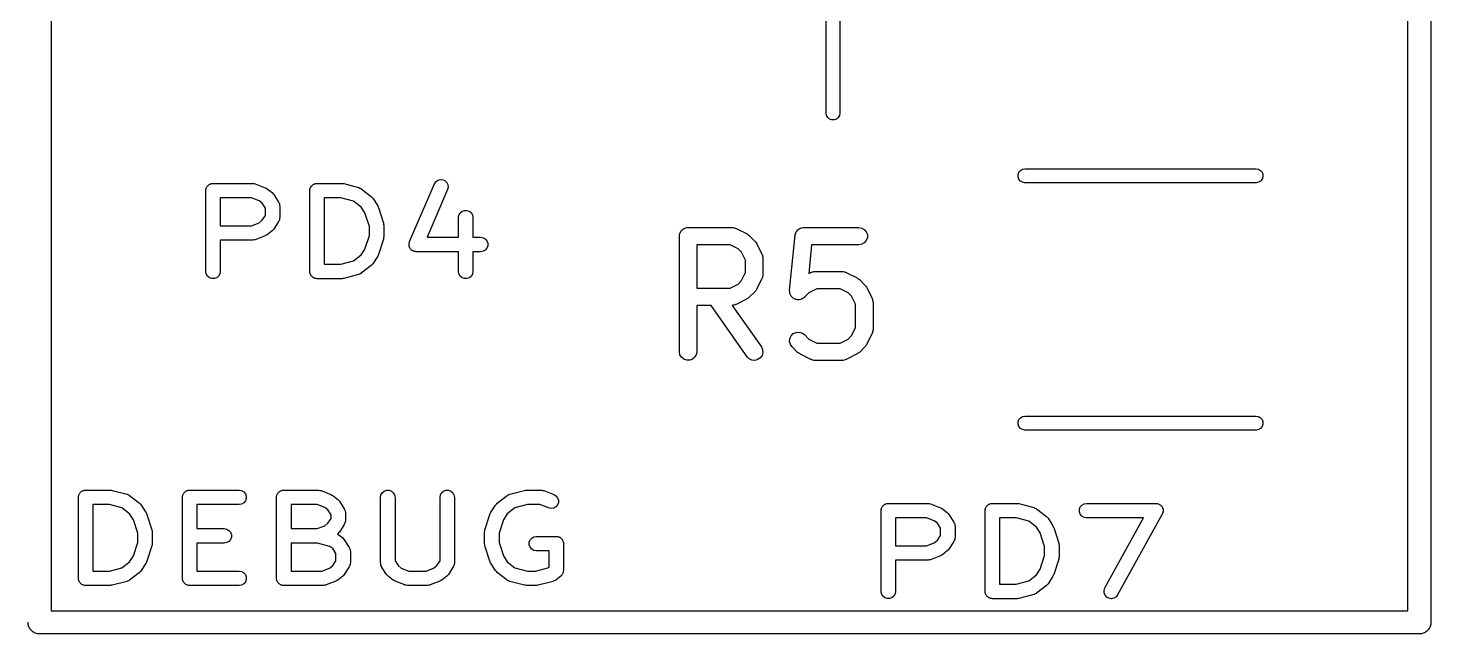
# Model space of a CAD drawing. Extents: x 10 to 287, y -200 to -10.
# Drawn here: x 107.09 to 119.23, y -51.99 to -46.75 of the extents above; entities that cross this region are included whole.
import ezdxf

# ---------------------------------------------------------------- set-up
doc = ezdxf.new("R2010")
doc.units = 0
doc.header["$MEASUREMENT"] = 0
doc.layers.add('BLACK', color=7, linetype='CONTINUOUS')

msp = doc.modelspace()

# ---------------------------------------------------------------- linework, layer by layer
at = {"layer": 'Black'}
for p, q in [((119.226, -37.7317), (119.226, -51.8922)), ((107.288, -37.8317), (107.288, -51.7922)), ((119.026, -51.7922), (119.026, -37.8317)), ((113.993, -47.4852), (113.993, -40.1752)), ((114.113, -40.1752), (114.113, -47.4852)), ((113.997, -47.5057), (113.993, -47.4852)), ((114.007, -47.5238), (113.997, -47.5057)), ((114.023, -47.5372), (114.007, -47.5238)), ((114.043, -47.5443), (114.023, -47.5372)), ((114.063, -47.5443), (114.043, -47.5443)), ((114.083, -47.5372), (114.063, -47.5443)), ((114.099, -47.5238), (114.083, -47.5372)), ((114.109, -47.5057), (114.099, -47.5238)), ((114.113, -47.4852), (114.109, -47.5057)), ((110.633, -48.0669), (110.654, -48.0607)), ((110.654, -48.0607), (110.676, -48.0619)), ((110.676, -48.0619), (110.696, -48.0704)), ((115.654, -48.0178), (115.661, -47.9982)), ((115.654, -48.0386), (115.654, -48.0178)), ((115.661, -48.0582), (115.654, -48.0386)), ((115.661, -47.9982), (115.674, -47.9822)), ((115.674, -48.0742), (115.661, -48.0582)), ((115.674, -47.9822), (115.692, -47.9718)), ((115.692, -47.9718), (115.713, -47.9682)), ((115.713, -47.9682), (117.713, -47.9682)), ((117.713, -47.9682), (117.734, -47.9718)), ((117.734, -47.9718), (117.752, -47.9822)), ((117.752, -47.9822), (117.765, -47.9982)), ((117.765, -48.0582), (117.752, -48.0742)), ((117.765, -47.9982), (117.772, -48.0178)), ((117.772, -48.0386), (117.765, -48.0582)), ((117.772, -48.0178), (117.772, -48.0386)), ((108.627, -48.1561), (108.628, -48.1507)), ((108.627, -48.8561), (108.627, -48.1561)), ((108.628, -48.1452), (108.63, -48.1401)), ((108.628, -48.1507), (108.628, -48.1452)), ((108.63, -48.1401), (108.631, -48.1347)), ((108.631, -48.1347), (108.634, -48.13)), ((108.634, -48.13), (108.636, -48.1248)), ((108.636, -48.1248), (108.639, -48.1206)), ((108.639, -48.1206), (108.642, -48.1159)), ((108.642, -48.1159), (108.646, -48.1124)), ((108.646, -48.1124), (108.65, -48.1082)), ((108.65, -48.1082), (108.654, -48.1055)), ((108.654, -48.1055), (108.659, -48.1019)), ((108.659, -48.1019), (108.664, -48.1001)), ((108.664, -48.1001), (108.669, -48.0973)), ((108.669, -48.0973), (108.674, -48.0964)), ((108.674, -48.0964), (108.679, -48.0945)), ((108.679, -48.0945), (108.685, -48.0945)), ((108.685, -48.0945), (108.69, -48.0936)), ((108.69, -48.0936), (109.033, -48.0936)), ((109.033, -48.0937), (109.034, -48.0936)), ((109.033, -48.0936), (109.033, -48.0937)), ((109.034, -48.0936), (109.044, -48.0956)), ((109.044, -48.0956), (109.054, -48.0973)), ((109.054, -48.0973), (109.055, -48.0977)), ((109.055, -48.0977), (109.055, -48.0978)), ((109.055, -48.0978), (109.141, -48.1311)), ((109.141, -48.1311), (109.149, -48.1358)), ((109.149, -48.1358), (109.157, -48.1401)), ((109.157, -48.1401), (109.2, -48.1734)), ((109.2, -48.1734), (109.207, -48.1812)), ((109.207, -48.1812), (109.214, -48.1889)), ((109.527, -48.1561), (109.528, -48.1507)), ((109.527, -48.8561), (109.527, -48.1561)), ((109.528, -48.1452), (109.53, -48.1401)), ((109.528, -48.1507), (109.528, -48.1452)), ((109.53, -48.1401), (109.531, -48.1347)), ((109.531, -48.1347), (109.534, -48.13)), ((109.534, -48.13), (109.536, -48.1248)), ((109.536, -48.1248), (109.539, -48.1206)), ((109.539, -48.1206), (109.542, -48.1159)), ((109.542, -48.1159), (109.546, -48.1124)), ((109.546, -48.1124), (109.55, -48.1082)), ((109.55, -48.1082), (109.554, -48.1055)), ((109.554, -48.1055), (109.559, -48.1019)), ((109.559, -48.1019), (109.564, -48.1001)), ((109.564, -48.1001), (109.569, -48.0973)), ((109.569, -48.0973), (109.574, -48.0964)), ((109.574, -48.0964), (109.579, -48.0945)), ((109.579, -48.0945), (109.585, -48.0945)), ((109.585, -48.0945), (109.59, -48.0936)), ((109.59, -48.0936), (109.804, -48.0936)), ((109.804, -48.0936), (109.812, -48.0949)), ((109.812, -48.0949), (109.82, -48.0956)), ((109.82, -48.0956), (109.948, -48.1289)), ((109.948, -48.1289), (109.95, -48.1297)), ((109.95, -48.1297), (109.952, -48.1299)), ((109.952, -48.1299), (109.96, -48.1341)), ((109.96, -48.1341), (109.968, -48.1379)), ((109.968, -48.1379), (109.97, -48.1392)), ((109.97, -48.1392), (109.971, -48.1401)), ((109.971, -48.1401), (110.057, -48.2067)), ((110.39, -48.5981), (110.604, -48.0981)), ((110.719, -48.1474), (110.542, -48.5602)), ((110.604, -48.0981), (110.616, -48.0799)), ((110.616, -48.0799), (110.633, -48.0669)), ((110.696, -48.0704), (110.711, -48.0853)), ((110.711, -48.0853), (110.721, -48.1047)), ((110.724, -48.1262), (110.719, -48.1474)), ((110.721, -48.1047), (110.724, -48.1262)), ((115.692, -48.0846), (115.674, -48.0742)), ((115.713, -48.0882), (115.692, -48.0846)), ((117.713, -48.0882), (115.713, -48.0882)), ((117.734, -48.0846), (117.713, -48.0882)), ((117.752, -48.0742), (117.734, -48.0846)), ((108.752, -48.2186), (108.752, -48.4602)), ((109.021, -48.2186), (108.752, -48.2186)), ((109.087, -48.2443), (109.021, -48.2186)), ((109.115, -48.2655), (109.087, -48.2443)), ((109.142, -48.3078), (109.115, -48.2655)), ((109.214, -48.1889), (109.257, -48.2556)), ((109.257, -48.2556), (109.259, -48.262)), ((109.259, -48.262), (109.263, -48.268)), ((109.263, -48.268), (109.264, -48.2719)), ((109.264, -48.2719), (109.265, -48.2756)), ((109.265, -48.2756), (109.265, -48.2826)), ((109.265, -48.2826), (109.267, -48.2894)), ((109.267, -48.2894), (109.267, -48.3894)), ((109.652, -48.2186), (109.652, -48.7936)), ((109.796, -48.2186), (109.652, -48.2186)), ((109.905, -48.2467), (109.796, -48.2186)), ((109.972, -48.2988), (109.905, -48.2467)), ((110.004, -48.3496), (109.972, -48.2988)), ((110.057, -48.2067), (110.064, -48.2145)), ((110.064, -48.2145), (110.071, -48.2223)), ((110.071, -48.2223), (110.114, -48.2889)), ((110.114, -48.2889), (110.117, -48.2964)), ((110.117, -48.2964), (110.121, -48.3036)), ((110.121, -48.3036), (110.164, -48.4369)), ((109.087, -48.4345), (109.115, -48.4133)), ((109.115, -48.4133), (109.142, -48.371)), ((109.142, -48.371), (109.142, -48.3078)), ((109.257, -48.4232), (109.214, -48.4899)), ((109.259, -48.4168), (109.257, -48.4232)), ((109.263, -48.4108), (109.259, -48.4168)), ((109.264, -48.4069), (109.263, -48.4108)), ((109.265, -48.4032), (109.264, -48.4069)), ((109.267, -48.3894), (109.265, -48.3962)), ((109.265, -48.3962), (109.265, -48.4032)), ((110.042, -48.4659), (110.004, -48.3496)), ((110.813, -48.3894), (110.817, -48.368)), ((110.813, -48.5602), (110.813, -48.3894)), ((110.817, -48.368), (110.828, -48.3492)), ((110.828, -48.3492), (110.844, -48.3353)), ((110.844, -48.3353), (110.865, -48.3278)), ((110.865, -48.3278), (110.886, -48.3278)), ((110.886, -48.3278), (110.907, -48.3353)), ((110.907, -48.3353), (110.924, -48.3492)), ((110.924, -48.3492), (110.934, -48.368)), ((110.934, -48.368), (110.938, -48.3894)), ((110.938, -48.3894), (110.938, -48.5602)), ((108.752, -48.4602), (109.021, -48.4602)), ((109.021, -48.4602), (109.087, -48.4345)), ((109.141, -48.5476), (109.055, -48.581)), ((109.149, -48.543), (109.141, -48.5476)), ((109.157, -48.5387), (109.149, -48.543)), ((109.2, -48.5054), (109.157, -48.5387)), ((109.207, -48.4976), (109.2, -48.5054)), ((109.214, -48.4899), (109.207, -48.4976)), ((110.004, -48.6625), (110.042, -48.5463)), ((110.042, -48.5463), (110.042, -48.4659)), ((110.164, -48.4369), (110.165, -48.4465)), ((110.165, -48.4465), (110.167, -48.4561)), ((110.167, -48.4561), (110.167, -48.5561)), ((112.725, -48.5506), (112.726, -48.5441)), ((112.726, -48.5376), (112.728, -48.5314)), ((112.726, -48.5441), (112.726, -48.5376)), ((112.728, -48.5314), (112.729, -48.5249)), ((112.729, -48.5249), (112.733, -48.5192)), ((112.733, -48.5192), (112.735, -48.5131)), ((112.735, -48.5131), (112.739, -48.5081)), ((112.739, -48.5081), (112.742, -48.5024)), ((112.742, -48.5024), (112.747, -48.4982)), ((112.747, -48.4982), (112.752, -48.4931)), ((112.752, -48.4931), (112.757, -48.4898)), ((112.757, -48.4898), (112.762, -48.4856)), ((112.762, -48.4856), (112.769, -48.4834)), ((112.769, -48.4834), (112.774, -48.4801)), ((112.774, -48.4801), (112.781, -48.479)), ((112.781, -48.479), (112.787, -48.4767)), ((112.787, -48.4767), (112.793, -48.4767)), ((112.793, -48.4767), (112.8, -48.4756)), ((112.8, -48.4756), (113.181, -48.4756)), ((113.181, -48.4756), (113.185, -48.4763)), ((113.185, -48.4763), (113.189, -48.4761)), ((113.189, -48.4761), (113.198, -48.4786)), ((113.198, -48.4786), (113.207, -48.4801)), ((113.207, -48.4801), (113.21, -48.4823)), ((113.21, -48.4823), (113.214, -48.4835)), ((113.214, -48.4835), (113.31, -48.5311)), ((113.31, -48.5311), (113.319, -48.5383)), ((113.319, -48.5383), (113.329, -48.5452)), ((113.329, -48.5452), (113.377, -48.5928)), ((113.678, -49.0193), (113.725, -48.5431)), ((113.725, -48.5431), (113.726, -48.5404)), ((113.726, -48.5376), (113.73, -48.5279)), ((113.726, -48.5404), (113.726, -48.5376)), ((113.73, -48.5279), (113.732, -48.518)), ((113.732, -48.518), (113.734, -48.5157)), ((113.734, -48.5157), (113.735, -48.5131)), ((113.735, -48.5131), (113.742, -48.5052)), ((113.742, -48.5052), (113.748, -48.4969)), ((113.748, -48.4969), (113.75, -48.4953)), ((113.75, -48.4953), (113.752, -48.4931)), ((113.752, -48.4931), (113.761, -48.488)), ((113.761, -48.488), (113.769, -48.4822)), ((113.769, -48.4822), (113.772, -48.4815)), ((113.772, -48.4815), (113.774, -48.4801)), ((113.774, -48.4801), (113.784, -48.4783)), ((113.784, -48.4783), (113.794, -48.4758)), ((113.794, -48.4758), (113.797, -48.4761)), ((113.797, -48.4761), (113.8, -48.4756)), ((113.8, -48.4756), (114.276, -48.4756)), ((114.276, -48.4756), (114.302, -48.4801)), ((114.302, -48.4801), (114.324, -48.4931)), ((114.324, -48.4931), (114.341, -48.5131)), ((114.341, -48.5131), (114.35, -48.5376)), ((114.35, -48.5376), (114.35, -48.5636)), ((109.033, -48.5852), (108.752, -48.5852)), ((108.752, -48.5852), (108.752, -48.8561)), ((109.034, -48.5852), (109.033, -48.5851)), ((109.033, -48.5851), (109.033, -48.5852)), ((109.044, -48.5832), (109.034, -48.5852)), ((109.054, -48.5815), (109.044, -48.5832)), ((109.055, -48.5811), (109.054, -48.5815)), ((109.055, -48.581), (109.055, -48.5811)), ((109.972, -48.7133), (110.004, -48.6625)), ((110.164, -48.5752), (110.121, -48.7085)), ((110.165, -48.5656), (110.164, -48.5752)), ((110.167, -48.5561), (110.165, -48.5656)), ((110.385, -48.6192), (110.386, -48.6156)), ((110.386, -48.6264), (110.385, -48.6192)), ((110.386, -48.6119), (110.388, -48.6051)), ((110.386, -48.6156), (110.386, -48.6119)), ((110.386, -48.6336), (110.386, -48.6264)), ((110.387, -48.6371), (110.386, -48.6336)), ((110.387, -48.6408), (110.387, -48.6371)), ((110.39, -48.6472), (110.387, -48.6408)), ((110.388, -48.6051), (110.39, -48.5981)), ((110.393, -48.654), (110.39, -48.6472)), ((110.395, -48.6568), (110.393, -48.654)), ((110.397, -48.6602), (110.395, -48.6568)), ((110.402, -48.6651), (110.397, -48.6602)), ((110.407, -48.6706), (110.402, -48.6651)), ((110.542, -48.5602), (110.813, -48.5602)), ((110.938, -48.5602), (111.004, -48.5602)), ((111.004, -48.5602), (111.026, -48.564)), ((111.026, -48.564), (111.044, -48.5749)), ((111.044, -48.5749), (111.058, -48.5915)), ((111.058, -48.654), (111.044, -48.6706)), ((111.058, -48.5915), (111.066, -48.6119)), ((111.066, -48.6336), (111.058, -48.654)), ((111.066, -48.6119), (111.066, -48.6336)), ((112.725, -49.5506), (112.725, -48.5506)), ((112.875, -48.6256), (112.875, -48.9994)), ((113.163, -48.6256), (112.875, -48.6256)), ((113.232, -48.6598), (113.163, -48.6256)), ((113.262, -48.6902), (113.232, -48.6598)), ((113.377, -48.5928), (113.384, -48.6026)), ((113.384, -48.6026), (113.391, -48.6123)), ((113.391, -48.6123), (113.438, -48.7075)), ((113.868, -48.6256), (113.843, -48.8738)), ((114.276, -48.6256), (113.868, -48.6256)), ((114.302, -48.6211), (114.276, -48.6256)), ((114.324, -48.608), (114.302, -48.6211)), ((114.341, -48.5881), (114.324, -48.608)), ((114.35, -48.5636), (114.341, -48.5881)), ((109.796, -48.7936), (109.905, -48.7655)), ((109.905, -48.7655), (109.972, -48.7133)), ((110.071, -48.7899), (110.064, -48.7976)), ((110.114, -48.7232), (110.071, -48.7899)), ((110.117, -48.7157), (110.114, -48.7232)), ((110.121, -48.7085), (110.117, -48.7157)), ((110.41, -48.6725), (110.407, -48.6706)), ((110.413, -48.675), (110.41, -48.6725)), ((110.419, -48.6779), (110.413, -48.675)), ((110.426, -48.6815), (110.419, -48.6779)), ((110.429, -48.6821), (110.426, -48.6815)), ((110.433, -48.6836), (110.429, -48.6821)), ((110.44, -48.684), (110.433, -48.6836)), ((110.447, -48.6852), (110.44, -48.684)), ((110.813, -48.6852), (110.447, -48.6852)), ((110.813, -48.8561), (110.813, -48.6852)), ((111.004, -48.6852), (110.938, -48.6852)), ((110.938, -48.6852), (110.938, -48.8561)), ((111.026, -48.6815), (111.004, -48.6852)), ((111.044, -48.6706), (111.026, -48.6815)), ((113.296, -48.7588), (113.262, -48.6902)), ((113.296, -48.8662), (113.296, -48.7588)), ((113.438, -48.7075), (113.44, -48.7117)), ((113.44, -48.7117), (113.442, -48.7154)), ((113.442, -48.7154), (113.443, -48.7241)), ((113.443, -48.7241), (113.446, -48.7325)), ((113.446, -48.7325), (113.446, -48.7368)), ((113.446, -48.7368), (113.446, -48.7411)), ((113.446, -48.7411), (113.446, -48.8839)), ((108.631, -48.8774), (108.627, -48.8561)), ((108.642, -48.8962), (108.631, -48.8774)), ((108.659, -48.9102), (108.642, -48.8962)), ((108.679, -48.9176), (108.659, -48.9102)), ((108.721, -48.9102), (108.701, -48.9176)), ((108.738, -48.8962), (108.721, -48.9102)), ((108.749, -48.8774), (108.738, -48.8962)), ((108.752, -48.8561), (108.749, -48.8774)), ((109.528, -48.8615), (109.527, -48.8561)), ((109.528, -48.8669), (109.528, -48.8615)), ((109.53, -48.8721), (109.528, -48.8669)), ((109.531, -48.8774), (109.53, -48.8721)), ((109.534, -48.8822), (109.531, -48.8774)), ((109.536, -48.8873), (109.534, -48.8822)), ((109.539, -48.8915), (109.536, -48.8873)), ((109.542, -48.8962), (109.539, -48.8915)), ((109.546, -48.8998), (109.542, -48.8962)), ((109.55, -48.9039), (109.546, -48.8998)), ((109.554, -48.9067), (109.55, -48.9039)), ((109.559, -48.9102), (109.554, -48.9067)), ((109.564, -48.9121), (109.559, -48.9102)), ((109.569, -48.9148), (109.564, -48.9121)), ((109.652, -48.7936), (109.796, -48.7936)), ((109.948, -48.8832), (109.82, -48.9166)), ((109.95, -48.8825), (109.948, -48.8832)), ((109.952, -48.8822), (109.95, -48.8825)), ((109.96, -48.878), (109.952, -48.8822)), ((109.968, -48.8742), (109.96, -48.878)), ((109.97, -48.8729), (109.968, -48.8742)), ((109.971, -48.8721), (109.97, -48.8729)), ((110.057, -48.8054), (109.971, -48.8721)), ((110.064, -48.7976), (110.057, -48.8054)), ((110.817, -48.8774), (110.813, -48.8561)), ((110.828, -48.8962), (110.817, -48.8774)), ((110.844, -48.9102), (110.828, -48.8962)), ((110.865, -48.9176), (110.844, -48.9102)), ((110.907, -48.9102), (110.886, -48.9176)), ((110.924, -48.8962), (110.907, -48.9102)), ((110.934, -48.8774), (110.924, -48.8962)), ((110.938, -48.8561), (110.934, -48.8774)), ((113.262, -48.9347), (113.296, -48.8662)), ((113.442, -48.9096), (113.44, -48.9133)), ((113.443, -48.9009), (113.442, -48.9096)), ((113.446, -48.8925), (113.443, -48.9009)), ((113.446, -48.8839), (113.446, -48.8882)), ((113.446, -48.8882), (113.446, -48.8925)), ((113.843, -48.8738), (113.862, -48.8645)), ((113.862, -48.8645), (113.866, -48.8632)), ((113.866, -48.8632), (113.869, -48.8611)), ((113.869, -48.8611), (113.878, -48.8595)), ((113.878, -48.8595), (113.887, -48.857)), ((113.887, -48.857), (113.891, -48.8573)), ((113.891, -48.8573), (113.895, -48.8565)), ((113.895, -48.8565), (114.133, -48.8565)), ((114.133, -48.8565), (114.137, -48.8573)), ((114.137, -48.8573), (114.142, -48.857)), ((114.142, -48.857), (114.15, -48.8595)), ((114.15, -48.8595), (114.159, -48.8611)), ((114.159, -48.8611), (114.163, -48.8632)), ((114.163, -48.8632), (114.167, -48.8645)), ((114.167, -48.8645), (114.262, -48.9121)), ((114.262, -48.9121), (114.272, -48.9192)), ((108.701, -48.9176), (108.679, -48.9176)), ((109.574, -48.9157), (109.569, -48.9148)), ((109.579, -48.9176), (109.574, -48.9157)), ((109.585, -48.9176), (109.579, -48.9176)), ((109.59, -48.9186), (109.585, -48.9176)), ((109.804, -48.9186), (109.59, -48.9186)), ((109.812, -48.9172), (109.804, -48.9186)), ((109.82, -48.9166), (109.812, -48.9172)), ((110.886, -48.9176), (110.865, -48.9176)), ((112.875, -48.9994), (113.163, -48.9994)), ((113.163, -48.9994), (113.232, -48.9651)), ((113.232, -48.9651), (113.262, -48.9347)), ((113.377, -49.0322), (113.329, -49.0798)), ((113.384, -49.0224), (113.377, -49.0322)), ((113.391, -49.0127), (113.384, -49.0224)), ((113.438, -48.9175), (113.391, -49.0127)), ((113.44, -48.9133), (113.438, -48.9175)), ((113.678, -49.0198), (113.678, -49.0193)), ((113.678, -49.0202), (113.678, -49.0198)), ((113.679, -49.0327), (113.678, -49.0202)), ((113.68, -49.0453), (113.679, -49.0327)), ((113.913, -49.0065), (113.844, -49.0408)), ((114.116, -49.0065), (113.913, -49.0065)), ((114.184, -49.0408), (114.116, -49.0065)), ((114.272, -48.9192), (114.282, -48.9261)), ((114.282, -48.9261), (114.329, -48.9737)), ((114.329, -48.9737), (114.336, -48.9836)), ((114.336, -48.9836), (114.343, -48.9932)), ((114.343, -48.9932), (114.391, -49.0885)), ((112.999, -49.1494), (112.875, -49.1494)), ((112.875, -49.1494), (112.875, -49.5506)), ((113.31, -49.5936), (112.999, -49.1494)), ((113.185, -49.1486), (113.182, -49.1492)), ((113.182, -49.1492), (113.433, -49.5076)), ((113.189, -49.1489), (113.185, -49.1486)), ((113.198, -49.1464), (113.189, -49.1489)), ((113.207, -49.1449), (113.198, -49.1464)), ((113.21, -49.1427), (113.207, -49.1449)), ((113.214, -49.1415), (113.21, -49.1427)), ((113.31, -49.0939), (113.214, -49.1415)), ((113.319, -49.0867), (113.31, -49.0939)), ((113.329, -49.0798), (113.319, -49.0867)), ((113.68, -49.0457), (113.68, -49.0453)), ((113.68, -49.0462), (113.68, -49.0457)), ((113.685, -49.0576), (113.68, -49.0462)), ((113.69, -49.069), (113.685, -49.0576)), ((113.691, -49.0694), (113.69, -49.069)), ((113.691, -49.0698), (113.691, -49.0694)), ((113.7, -49.0787), (113.691, -49.0698)), ((113.709, -49.0877), (113.7, -49.0787)), ((113.709, -49.0879), (113.709, -49.0877)), ((113.709, -49.0882), (113.709, -49.0879)), ((113.721, -49.0935), (113.709, -49.0882)), ((113.732, -49.099), (113.721, -49.0935)), ((113.733, -49.0992), (113.732, -49.099)), ((113.732, -49.099), (113.732, -49.099)), ((113.745, -49.1003), (113.733, -49.0992)), ((113.758, -49.1016), (113.745, -49.1003)), ((113.759, -49.1015), (113.758, -49.1014)), ((113.758, -49.1014), (113.758, -49.1016)), ((113.771, -49.0982), (113.759, -49.1015)), ((113.783, -49.0951), (113.771, -49.0982)), ((113.784, -49.0949), (113.783, -49.0951)), ((113.794, -49.0875), (113.784, -49.0947)), ((113.784, -49.0947), (113.784, -49.0949)), ((113.805, -49.0805), (113.794, -49.0875)), ((113.844, -49.0408), (113.805, -49.0798)), ((113.805, -49.0798), (113.805, -49.0801)), ((113.805, -49.0801), (113.805, -49.0805)), ((114.214, -49.0712), (114.184, -49.0408)), ((114.249, -49.1397), (114.214, -49.0712)), ((114.249, -49.3424), (114.249, -49.1397)), ((114.391, -49.0885), (114.392, -49.0926)), ((114.392, -49.0926), (114.394, -49.0964)), ((114.394, -49.0964), (114.396, -49.105)), ((114.396, -49.105), (114.398, -49.1134)), ((114.398, -49.1134), (114.398, -49.1178)), ((114.398, -49.1178), (114.399, -49.122)), ((114.399, -49.122), (114.399, -49.3601)), ((113.691, -49.4123), (113.709, -49.3939)), ((113.709, -49.3939), (113.733, -49.3829)), ((113.733, -49.3829), (113.759, -49.3806)), ((113.759, -49.3806), (113.784, -49.3874)), ((113.784, -49.3874), (113.805, -49.4023)), ((114.214, -49.4109), (114.249, -49.3424)), ((114.391, -49.3936), (114.343, -49.4889)), ((114.392, -49.3895), (114.391, -49.3936)), ((114.394, -49.3858), (114.392, -49.3895)), ((114.396, -49.3771), (114.394, -49.3858)), ((114.398, -49.3687), (114.396, -49.3771)), ((114.399, -49.3601), (114.398, -49.3644)), ((114.398, -49.3644), (114.398, -49.3687)), ((113.433, -49.5076), (113.444, -49.5312)), ((113.678, -49.4619), (113.68, -49.4359)), ((113.684, -49.487), (113.678, -49.4619)), ((113.68, -49.4359), (113.691, -49.4123)), ((113.699, -49.5084), (113.684, -49.487)), ((113.747, -49.556), (113.699, -49.5084)), ((113.805, -49.4023), (113.844, -49.4413)), ((113.844, -49.4413), (113.913, -49.4756)), ((113.913, -49.4756), (114.116, -49.4756)), ((114.116, -49.4756), (114.184, -49.4413)), ((114.184, -49.4413), (114.214, -49.4109)), ((114.329, -49.5084), (114.282, -49.556)), ((114.336, -49.4985), (114.329, -49.5084)), ((114.343, -49.4889), (114.336, -49.4985)), ((112.729, -49.5762), (112.725, -49.5506)), ((112.742, -49.5988), (112.729, -49.5762)), ((112.762, -49.6155), (112.742, -49.5988)), ((112.787, -49.6244), (112.762, -49.6155)), ((112.813, -49.6244), (112.787, -49.6244)), ((112.837, -49.6155), (112.813, -49.6244)), ((112.857, -49.5988), (112.837, -49.6155)), ((112.87, -49.5762), (112.857, -49.5988)), ((112.875, -49.5506), (112.87, -49.5762)), ((113.328, -49.612), (113.31, -49.5936)), ((113.352, -49.623), (113.328, -49.612)), ((113.378, -49.6253), (113.352, -49.623)), ((113.403, -49.6186), (113.378, -49.6253)), ((113.424, -49.6036), (113.403, -49.6186)), ((113.439, -49.5823), (113.424, -49.6036)), ((113.446, -49.5571), (113.439, -49.5823)), ((113.444, -49.5312), (113.446, -49.5571)), ((113.757, -49.5629), (113.747, -49.556)), ((113.766, -49.57), (113.757, -49.5629)), ((113.862, -49.6177), (113.766, -49.57)), ((113.866, -49.6189), (113.862, -49.6177)), ((113.869, -49.6211), (113.866, -49.6189)), ((113.878, -49.6226), (113.869, -49.6211)), ((113.887, -49.6251), (113.878, -49.6226)), ((113.891, -49.6248), (113.887, -49.6251)), ((113.895, -49.6256), (113.891, -49.6248)), ((114.133, -49.6256), (113.895, -49.6256)), ((114.137, -49.6248), (114.133, -49.6256)), ((114.142, -49.6251), (114.137, -49.6248)), ((114.15, -49.6226), (114.142, -49.6251)), ((114.159, -49.6211), (114.15, -49.6226)), ((114.163, -49.6189), (114.159, -49.6211)), ((114.167, -49.6177), (114.163, -49.6189)), ((114.262, -49.57), (114.167, -49.6177)), ((114.272, -49.5629), (114.262, -49.57)), ((114.282, -49.556), (114.272, -49.5629)), ((115.661, -50.1382), (115.674, -50.1222)), ((115.674, -50.1222), (115.692, -50.1118)), ((115.692, -50.1118), (115.713, -50.1082)), ((115.713, -50.1082), (117.713, -50.1082)), ((117.713, -50.1082), (117.734, -50.1118)), ((117.734, -50.1118), (117.752, -50.1222)), ((117.752, -50.1222), (117.765, -50.1382)), ((115.654, -50.1578), (115.661, -50.1382)), ((115.654, -50.1786), (115.654, -50.1578)), ((115.661, -50.1982), (115.654, -50.1786)), ((115.674, -50.2142), (115.661, -50.1982)), ((115.692, -50.2246), (115.674, -50.2142)), ((115.713, -50.2282), (115.692, -50.2246)), ((117.713, -50.2282), (115.713, -50.2282)), ((117.734, -50.2246), (117.713, -50.2282)), ((117.752, -50.2142), (117.734, -50.2246)), ((117.765, -50.1982), (117.752, -50.2142)), ((117.765, -50.1382), (117.772, -50.1578)), ((117.772, -50.1786), (117.765, -50.1982)), ((117.772, -50.1578), (117.772, -50.1786)), ((107.524, -50.8104), (107.525, -50.805)), ((107.524, -51.5104), (107.524, -50.8104)), ((107.525, -50.7995), (107.527, -50.7944)), ((107.525, -50.805), (107.525, -50.7995)), ((107.527, -50.7944), (107.528, -50.789)), ((107.528, -50.789), (107.531, -50.7843)), ((107.531, -50.7843), (107.533, -50.7791)), ((107.533, -50.7791), (107.536, -50.7749)), ((107.536, -50.7749), (107.539, -50.7702)), ((107.539, -50.7702), (107.543, -50.7667)), ((107.543, -50.7667), (107.547, -50.7625)), ((107.547, -50.7625), (107.551, -50.7598)), ((107.551, -50.7598), (107.555, -50.7562)), ((107.555, -50.7562), (107.561, -50.7544)), ((107.561, -50.7544), (107.565, -50.7516)), ((107.565, -50.7516), (107.571, -50.7507)), ((107.571, -50.7507), (107.576, -50.7488)), ((107.576, -50.7488), (107.581, -50.7488)), ((107.581, -50.7488), (107.587, -50.7479)), ((107.587, -50.7479), (107.801, -50.7479)), ((107.801, -50.7479), (107.809, -50.7492)), ((107.809, -50.7492), (107.817, -50.7499)), ((107.817, -50.7499), (107.945, -50.7832)), ((107.945, -50.7832), (107.947, -50.784)), ((107.947, -50.784), (107.949, -50.7842)), ((107.949, -50.7842), (107.957, -50.7884)), ((107.957, -50.7884), (107.965, -50.7922)), ((107.965, -50.7922), (107.966, -50.7935)), ((107.966, -50.7935), (107.968, -50.7944)), ((107.968, -50.7944), (108.054, -50.861)), ((108.424, -50.8104), (108.425, -50.805)), ((108.424, -51.5104), (108.424, -50.8104)), ((108.425, -50.7995), (108.427, -50.7944)), ((108.425, -50.805), (108.425, -50.7995)), ((108.427, -50.7944), (108.428, -50.789)), ((108.428, -50.789), (108.431, -50.7843)), ((108.431, -50.7843), (108.433, -50.7791)), ((108.433, -50.7791), (108.436, -50.7749)), ((108.436, -50.7749), (108.439, -50.7702)), ((108.439, -50.7702), (108.443, -50.7667)), ((108.443, -50.7667), (108.447, -50.7625)), ((108.447, -50.7625), (108.451, -50.7598)), ((108.451, -50.7598), (108.455, -50.7562)), ((108.455, -50.7562), (108.461, -50.7544)), ((108.461, -50.7544), (108.465, -50.7516)), ((108.465, -50.7516), (108.471, -50.7507)), ((108.471, -50.7507), (108.476, -50.7488)), ((108.476, -50.7488), (108.481, -50.7488)), ((108.481, -50.7488), (108.487, -50.7479)), ((108.487, -50.7479), (108.915, -50.7479)), ((108.915, -50.7479), (108.937, -50.7516)), ((108.937, -50.7516), (108.955, -50.7625)), ((108.955, -50.7625), (108.969, -50.7791)), ((108.969, -50.8416), (108.955, -50.8582)), ((108.969, -50.7791), (108.977, -50.7995)), ((108.977, -50.8212), (108.969, -50.8416)), ((108.977, -50.7995), (108.977, -50.8212)), ((109.239, -50.7995), (109.241, -50.7944)), ((109.239, -50.805), (109.239, -50.7995)), ((109.239, -50.8104), (109.239, -50.805)), ((109.239, -51.5104), (109.239, -50.8104)), ((109.241, -50.7944), (109.242, -50.789)), ((109.242, -50.789), (109.245, -50.7843)), ((109.245, -50.7843), (109.247, -50.7791)), ((109.247, -50.7791), (109.25, -50.7749)), ((109.25, -50.7749), (109.253, -50.7702)), ((109.253, -50.7702), (109.257, -50.7667)), ((109.257, -50.7667), (109.261, -50.7625)), ((109.261, -50.7625), (109.266, -50.7598)), ((109.266, -50.7598), (109.27, -50.7562)), ((109.27, -50.7562), (109.275, -50.7544)), ((109.275, -50.7544), (109.28, -50.7516)), ((109.28, -50.7516), (109.285, -50.7507)), ((109.285, -50.7507), (109.29, -50.7488)), ((109.29, -50.7488), (109.296, -50.7488)), ((109.296, -50.7488), (109.301, -50.7479)), ((109.301, -50.7479), (109.601, -50.7479)), ((109.601, -50.7479), (109.602, -50.748)), ((109.602, -50.748), (109.602, -50.7479)), ((109.602, -50.7479), (109.612, -50.7499)), ((109.612, -50.7499), (109.622, -50.7516)), ((109.622, -50.7516), (109.623, -50.752)), ((109.623, -50.752), (109.624, -50.7521)), ((109.624, -50.7521), (109.709, -50.7854)), ((109.709, -50.7854), (109.717, -50.7901)), ((109.717, -50.7901), (109.725, -50.7944)), ((109.725, -50.7944), (109.768, -50.8277)), ((109.768, -50.8277), (109.775, -50.8355)), ((109.775, -50.8355), (109.782, -50.8432)), ((109.782, -50.8432), (109.825, -50.9099)), ((110.139, -50.8104), (110.142, -50.789)), ((110.139, -51.377), (110.139, -50.8104)), ((110.142, -50.789), (110.153, -50.7702)), ((110.153, -50.7702), (110.17, -50.7562)), ((110.17, -50.7562), (110.19, -50.7488)), ((110.19, -50.7488), (110.212, -50.7488)), ((110.212, -50.7488), (110.232, -50.7562)), ((110.232, -50.7562), (110.249, -50.7702)), ((110.249, -50.7702), (110.26, -50.789)), ((110.26, -50.789), (110.264, -50.8104)), ((110.264, -50.8104), (110.264, -51.3587)), ((110.653, -50.8104), (110.657, -50.789)), ((110.653, -51.3587), (110.653, -50.8104)), ((110.657, -50.789), (110.667, -50.7702)), ((110.667, -50.7702), (110.684, -50.7562)), ((110.684, -50.7562), (110.704, -50.7488)), ((110.704, -50.7488), (110.726, -50.7488)), ((110.726, -50.7488), (110.747, -50.7562)), ((110.747, -50.7562), (110.763, -50.7702)), ((110.763, -50.7702), (110.774, -50.789)), ((110.774, -50.789), (110.778, -50.8104)), ((110.778, -50.8104), (110.778, -51.377)), ((111.148, -50.861), (111.234, -50.7944)), ((111.234, -50.7944), (111.236, -50.7935)), ((111.236, -50.7935), (111.237, -50.7922)), ((111.237, -50.7922), (111.245, -50.7884)), ((111.245, -50.7884), (111.253, -50.7842)), ((111.253, -50.7842), (111.255, -50.784)), ((111.255, -50.784), (111.257, -50.7832)), ((111.257, -50.7832), (111.385, -50.7499)), ((111.385, -50.7499), (111.393, -50.7492)), ((111.393, -50.7492), (111.401, -50.7479)), ((111.401, -50.7479), (111.53, -50.7479)), ((111.53, -50.748), (111.531, -50.7479)), ((111.53, -50.7479), (111.53, -50.748)), ((111.531, -50.7479), (111.541, -50.7499)), ((111.541, -50.7499), (111.551, -50.7516)), ((111.551, -50.7516), (111.552, -50.752)), ((111.552, -50.752), (111.552, -50.7521)), ((111.552, -50.7521), (111.638, -50.7854)), ((111.638, -50.7854), (111.656, -50.7967)), ((111.656, -50.7967), (111.67, -50.8136)), ((111.67, -50.8136), (111.677, -50.8342)), ((111.677, -50.8342), (111.677, -50.8559)), ((107.649, -50.8729), (107.649, -51.4479)), ((107.793, -50.8729), (107.649, -50.8729)), ((107.901, -50.901), (107.793, -50.8729)), ((107.968, -50.9531), (107.901, -50.901)), ((108.001, -51.0039), (107.968, -50.9531)), ((108.054, -50.861), (108.061, -50.8688)), ((108.061, -50.8688), (108.068, -50.8766)), ((108.068, -50.8766), (108.111, -50.9432)), ((108.111, -50.9432), (108.114, -50.9507)), ((108.114, -50.9507), (108.118, -50.9579)), ((108.118, -50.9579), (108.161, -51.0912)), ((108.915, -50.8729), (108.549, -50.8729)), ((108.549, -50.8729), (108.549, -51.0812)), ((108.937, -50.8691), (108.915, -50.8729)), ((108.955, -50.8582), (108.937, -50.8691)), ((109.364, -50.8729), (109.364, -51.0812)), ((109.589, -50.8729), (109.364, -50.8729)), ((109.656, -50.8986), (109.589, -50.8729)), ((109.683, -50.9198), (109.656, -50.8986)), ((109.71, -50.9621), (109.683, -50.9198)), ((109.71, -50.992), (109.71, -50.9621)), ((109.825, -50.9099), (109.828, -50.9163)), ((109.828, -50.9163), (109.831, -50.9223)), ((109.831, -50.9223), (109.832, -50.9262)), ((109.832, -50.9262), (109.833, -50.9299)), ((109.833, -50.9299), (109.834, -50.9369)), ((109.834, -50.9369), (109.835, -50.9437)), ((109.835, -50.9437), (109.835, -51.0104)), ((111.041, -51.0912), (111.084, -50.9579)), ((111.084, -50.9579), (111.088, -50.9507)), ((111.088, -50.9507), (111.091, -50.9432)), ((111.091, -50.9432), (111.134, -50.8766)), ((111.134, -50.8766), (111.141, -50.8688)), ((111.141, -50.8688), (111.148, -50.861)), ((111.234, -50.9531), (111.201, -51.0039)), ((111.301, -50.901), (111.234, -50.9531)), ((111.409, -50.8729), (111.301, -50.901)), ((111.518, -50.8729), (111.409, -50.8729)), ((111.593, -50.9019), (111.518, -50.8729)), ((111.614, -50.9062), (111.593, -50.9019)), ((111.635, -50.9029), (111.614, -50.9062)), ((111.654, -50.8924), (111.635, -50.9029)), ((111.669, -50.8761), (111.654, -50.8924)), ((111.677, -50.8559), (111.669, -50.8761)), ((114.469, -50.9247), (114.47, -50.9193)), ((114.469, -51.6247), (114.469, -50.9247)), ((114.47, -50.9138), (114.472, -50.9087)), ((114.47, -50.9193), (114.47, -50.9138)), ((114.472, -50.9087), (114.473, -50.9033)), ((114.473, -50.9033), (114.476, -50.8986)), ((114.476, -50.8986), (114.478, -50.8934)), ((114.478, -50.8934), (114.481, -50.8892)), ((114.481, -50.8892), (114.484, -50.8845)), ((114.484, -50.8845), (114.488, -50.881)), ((114.488, -50.881), (114.492, -50.8768)), ((114.492, -50.8768), (114.496, -50.8741)), ((114.496, -50.8741), (114.501, -50.8705)), ((114.501, -50.8705), (114.506, -50.8687)), ((114.506, -50.8687), (114.511, -50.8659)), ((114.511, -50.8659), (114.516, -50.865)), ((114.516, -50.865), (114.521, -50.8631)), ((114.521, -50.8631), (114.527, -50.8631)), ((114.527, -50.8631), (114.532, -50.8622)), ((114.532, -50.8622), (114.875, -50.8622)), ((114.875, -50.8623), (114.876, -50.8622)), ((114.875, -50.8622), (114.875, -50.8623)), ((114.876, -50.8622), (114.886, -50.8642)), ((114.886, -50.8642), (114.896, -50.8659)), ((114.896, -50.8659), (114.897, -50.8663)), ((114.897, -50.8663), (114.897, -50.8664)), ((114.897, -50.8664), (114.983, -50.8997)), ((114.983, -50.8997), (114.991, -50.9044)), ((114.991, -50.9044), (114.999, -50.9087)), ((114.999, -50.9087), (115.042, -50.942)), ((115.042, -50.942), (115.049, -50.9498)), ((115.049, -50.9498), (115.056, -50.9575)), ((115.056, -50.9575), (115.099, -51.0242)), ((115.369, -50.9247), (115.37, -50.9193)), ((115.369, -51.6247), (115.369, -50.9247)), ((115.37, -50.9138), (115.372, -50.9087)), ((115.37, -50.9193), (115.37, -50.9138)), ((115.372, -50.9087), (115.373, -50.9033)), ((115.373, -50.9033), (115.376, -50.8986)), ((115.376, -50.8986), (115.378, -50.8934)), ((115.378, -50.8934), (115.381, -50.8892)), ((115.381, -50.8892), (115.384, -50.8845)), ((115.384, -50.8845), (115.388, -50.881)), ((115.388, -50.881), (115.392, -50.8768)), ((115.392, -50.8768), (115.396, -50.8741)), ((115.396, -50.8741), (115.401, -50.8705)), ((115.401, -50.8705), (115.406, -50.8687)), ((115.406, -50.8687), (115.411, -50.8659)), ((115.411, -50.8659), (115.416, -50.865)), ((115.416, -50.865), (115.421, -50.8631)), ((115.421, -50.8631), (115.427, -50.8631)), ((115.427, -50.8631), (115.432, -50.8622)), ((115.432, -50.8622), (115.646, -50.8622)), ((115.646, -50.8622), (115.654, -50.8635)), ((115.654, -50.8635), (115.662, -50.8642)), ((115.662, -50.8642), (115.79, -50.8975)), ((115.79, -50.8975), (115.792, -50.8983)), ((115.792, -50.8983), (115.794, -50.8985)), ((115.794, -50.8985), (115.802, -50.9027)), ((115.802, -50.9027), (115.81, -50.9065)), ((115.81, -50.9065), (115.812, -50.9078)), ((115.812, -50.9078), (115.813, -50.9087)), ((115.813, -50.9087), (115.899, -50.9753)), ((115.899, -50.9753), (115.906, -50.9831)), ((116.185, -50.9138), (116.192, -50.8934)), ((116.185, -50.9355), (116.185, -50.9138)), ((116.192, -50.9559), (116.185, -50.9355)), ((116.192, -50.8934), (116.206, -50.8768)), ((116.206, -50.9725), (116.192, -50.9559)), ((116.206, -50.8768), (116.225, -50.8659)), ((116.225, -50.9834), (116.206, -50.9725)), ((116.225, -50.8659), (116.246, -50.8622)), ((116.246, -50.8622), (116.846, -50.8622)), ((116.901, -50.9548), (116.515, -51.6548)), ((116.846, -50.8622), (116.856, -50.8639)), ((116.856, -50.8639), (116.866, -50.8655)), ((116.866, -50.8655), (116.867, -50.8658)), ((116.867, -50.8658), (116.868, -50.8659)), ((116.868, -50.8659), (116.876, -50.8711)), ((116.876, -50.8711), (116.885, -50.876)), ((116.885, -50.876), (116.886, -50.8765)), ((116.886, -50.8765), (116.886, -50.8768)), ((116.886, -50.8768), (116.893, -50.8846)), ((116.893, -50.8846), (116.9, -50.8923)), ((116.9, -50.8923), (116.9, -50.8929)), ((116.9, -50.8929), (116.9, -50.8934)), ((116.9, -50.8934), (116.904, -50.903)), ((116.904, -50.9451), (116.901, -50.9548)), ((116.904, -50.903), (116.908, -50.9126)), ((116.908, -50.9355), (116.904, -50.9451)), ((116.908, -50.9126), (116.908, -50.9132)), ((116.908, -50.9132), (116.908, -50.9138)), ((116.908, -50.9138), (116.908, -50.924)), ((116.908, -50.924), (116.908, -50.9343)), ((116.908, -50.9343), (116.908, -50.9349)), ((116.908, -50.9349), (116.908, -50.9355)), ((108.038, -51.1202), (108.001, -51.0039)), ((108.161, -51.0912), (108.162, -51.1008)), ((108.549, -51.0812), (108.787, -51.0812)), ((108.787, -51.0812), (108.808, -51.085)), ((108.808, -51.085), (108.827, -51.0958)), ((108.827, -51.0958), (108.841, -51.1124)), ((109.364, -51.0812), (109.589, -51.0812)), ((109.589, -51.0812), (109.656, -51.0554)), ((109.656, -51.0554), (109.683, -51.0343)), ((109.683, -51.0343), (109.71, -50.992)), ((109.825, -51.0442), (109.782, -51.1108)), ((109.828, -51.0378), (109.825, -51.0442)), ((109.831, -51.0317), (109.828, -51.0378)), ((109.832, -51.0278), (109.831, -51.0317)), ((109.833, -51.0241), (109.832, -51.0278)), ((109.834, -51.0172), (109.833, -51.0241)), ((109.835, -51.0104), (109.834, -51.0172)), ((111.04, -51.1008), (111.041, -51.0912)), ((111.201, -51.0039), (111.164, -51.1202)), ((114.594, -50.9872), (114.594, -51.2288)), ((114.863, -50.9872), (114.594, -50.9872)), ((114.929, -51.0129), (114.863, -50.9872)), ((114.957, -51.0341), (114.929, -51.0129)), ((114.984, -51.0764), (114.957, -51.0341)), ((114.984, -51.1396), (114.984, -51.0764)), ((115.099, -51.0242), (115.101, -51.0306)), ((115.101, -51.0306), (115.105, -51.0366)), ((115.105, -51.0366), (115.106, -51.0405)), ((115.106, -51.0405), (115.107, -51.0442)), ((115.107, -51.0442), (115.107, -51.0512)), ((115.107, -51.0512), (115.109, -51.058)), ((115.109, -51.058), (115.109, -51.158)), ((115.494, -50.9872), (115.494, -51.5622)), ((115.638, -50.9872), (115.494, -50.9872)), ((115.747, -51.0153), (115.638, -50.9872)), ((115.814, -51.0674), (115.747, -51.0153)), ((115.846, -51.1182), (115.814, -51.0674)), ((115.906, -50.9831), (115.913, -50.9909)), ((115.913, -50.9909), (115.956, -51.0575)), ((115.956, -51.0575), (115.959, -51.065)), ((115.959, -51.065), (115.963, -51.0722)), ((115.963, -51.0722), (116.006, -51.2055)), ((116.246, -50.9872), (116.225, -50.9834)), ((116.74, -50.9872), (116.246, -50.9872)), ((116.406, -51.5945), (116.74, -50.9872)), ((108.001, -51.3168), (108.038, -51.2006)), ((108.038, -51.2006), (108.038, -51.1202)), ((108.162, -51.1008), (108.163, -51.1104)), ((108.163, -51.2104), (108.162, -51.2199)), ((108.163, -51.1104), (108.163, -51.2104)), ((108.787, -51.2062), (108.549, -51.2062)), ((108.549, -51.2062), (108.549, -51.4479)), ((108.808, -51.2024), (108.787, -51.2062)), ((108.827, -51.1916), (108.808, -51.2024)), ((108.841, -51.1749), (108.827, -51.1916)), ((108.841, -51.1124), (108.848, -51.1328)), ((108.848, -51.1546), (108.841, -51.1749)), ((108.848, -51.1328), (108.848, -51.1546)), ((109.364, -51.2062), (109.364, -51.4479)), ((109.593, -51.2062), (109.364, -51.2062)), ((109.701, -51.2343), (109.593, -51.2062)), ((109.768, -51.1264), (109.767, -51.1272)), ((109.767, -51.1272), (109.768, -51.1277)), ((109.775, -51.1186), (109.768, -51.1264)), ((109.768, -51.1277), (109.811, -51.161)), ((109.782, -51.1108), (109.775, -51.1186)), ((109.811, -51.161), (109.818, -51.1688)), ((109.818, -51.1688), (109.825, -51.1766)), ((109.825, -51.1766), (109.868, -51.2432)), ((111.039, -51.1104), (111.04, -51.1008)), ((111.039, -51.2104), (111.039, -51.1104)), ((111.04, -51.2199), (111.039, -51.2104)), ((111.164, -51.1202), (111.164, -51.2006)), ((111.164, -51.2006), (111.201, -51.3168)), ((111.425, -51.1995), (111.433, -51.1791)), ((111.425, -51.2212), (111.425, -51.1995)), ((111.433, -51.1791), (111.447, -51.1625)), ((111.447, -51.1625), (111.465, -51.1516)), ((111.465, -51.1516), (111.487, -51.1479)), ((111.487, -51.1479), (111.658, -51.1479)), ((111.658, -51.1479), (111.664, -51.1488)), ((111.664, -51.1488), (111.669, -51.1488)), ((111.669, -51.1488), (111.674, -51.1507)), ((111.674, -51.1507), (111.68, -51.1516)), ((111.68, -51.1516), (111.684, -51.1544)), ((111.684, -51.1544), (111.689, -51.1562)), ((111.689, -51.1562), (111.694, -51.1598)), ((111.694, -51.1598), (111.698, -51.1625)), ((111.698, -51.1625), (111.702, -51.1667)), ((111.702, -51.1667), (111.706, -51.1702)), ((111.706, -51.1702), (111.709, -51.1749)), ((111.709, -51.1749), (111.712, -51.1791)), ((111.712, -51.1791), (111.714, -51.1843)), ((111.714, -51.1843), (111.717, -51.189)), ((111.717, -51.189), (111.718, -51.1944)), ((111.718, -51.1944), (111.72, -51.1995)), ((111.72, -51.1995), (111.72, -51.205)), ((111.72, -51.205), (111.721, -51.2104)), ((111.721, -51.2104), (111.721, -51.4437)), ((114.863, -51.2288), (114.929, -51.2031)), ((114.929, -51.2031), (114.957, -51.1819)), ((114.957, -51.1819), (114.984, -51.1396)), ((115.099, -51.1918), (115.056, -51.2585)), ((115.101, -51.1854), (115.099, -51.1918)), ((115.105, -51.1794), (115.101, -51.1854)), ((115.106, -51.1755), (115.105, -51.1794)), ((115.107, -51.1718), (115.106, -51.1755)), ((115.109, -51.158), (115.107, -51.1648)), ((115.107, -51.1648), (115.107, -51.1718)), ((115.884, -51.2345), (115.846, -51.1182)), ((116.006, -51.2055), (116.007, -51.2151)), ((116.007, -51.2151), (116.009, -51.2247)), ((107.968, -51.3676), (108.001, -51.3168)), ((108.161, -51.2295), (108.118, -51.3628)), ((108.162, -51.2199), (108.161, -51.2295)), ((109.726, -51.2531), (109.701, -51.2343)), ((109.753, -51.2954), (109.726, -51.2531)), ((109.753, -51.3587), (109.753, -51.2954)), ((109.868, -51.2432), (109.871, -51.2496)), ((109.871, -51.2496), (109.874, -51.2557)), ((109.874, -51.2557), (109.875, -51.2596)), ((109.875, -51.2596), (109.876, -51.2633)), ((109.876, -51.2633), (109.877, -51.2702)), ((109.877, -51.2702), (109.878, -51.277)), ((109.878, -51.277), (109.878, -51.377)), ((111.041, -51.2295), (111.04, -51.2199)), ((111.084, -51.3628), (111.041, -51.2295)), ((111.201, -51.3168), (111.234, -51.3676)), ((111.433, -51.2416), (111.425, -51.2212)), ((111.447, -51.2582), (111.433, -51.2416)), ((111.465, -51.2691), (111.447, -51.2582)), ((111.487, -51.2729), (111.465, -51.2691)), ((111.596, -51.2729), (111.487, -51.2729)), ((111.596, -51.4131), (111.596, -51.2729)), ((114.594, -51.2288), (114.863, -51.2288)), ((114.983, -51.3162), (114.897, -51.3496)), ((114.991, -51.3116), (114.983, -51.3162)), ((114.999, -51.3073), (114.991, -51.3116)), ((115.042, -51.274), (114.999, -51.3073)), ((115.049, -51.2662), (115.042, -51.274)), ((115.056, -51.2585), (115.049, -51.2662)), ((115.846, -51.4311), (115.884, -51.3149)), ((115.884, -51.3149), (115.884, -51.2345)), ((116.007, -51.3342), (116.006, -51.3438)), ((116.009, -51.3247), (116.007, -51.3342)), ((116.009, -51.2247), (116.009, -51.3247)), ((107.649, -51.4479), (107.793, -51.4479)), ((107.793, -51.4479), (107.901, -51.4198)), ((107.901, -51.4198), (107.968, -51.3676)), ((108.054, -51.4597), (107.968, -51.5264)), ((108.061, -51.4519), (108.054, -51.4597)), ((108.068, -51.4442), (108.061, -51.4519)), ((108.111, -51.3775), (108.068, -51.4442)), ((108.114, -51.37), (108.111, -51.3775)), ((108.118, -51.3628), (108.114, -51.37)), ((108.549, -51.4479), (108.915, -51.4479)), ((108.915, -51.4479), (108.937, -51.4516)), ((108.937, -51.4516), (108.955, -51.4625)), ((109.364, -51.4479), (109.632, -51.4479)), ((109.632, -51.4479), (109.698, -51.4221)), ((109.698, -51.4221), (109.726, -51.4009)), ((109.726, -51.4009), (109.753, -51.3587)), ((109.868, -51.4108), (109.825, -51.4775)), ((109.871, -51.4044), (109.868, -51.4108)), ((109.874, -51.3984), (109.871, -51.4044)), ((109.875, -51.3945), (109.874, -51.3984)), ((109.876, -51.3908), (109.875, -51.3945)), ((109.877, -51.3839), (109.876, -51.3908)), ((109.878, -51.377), (109.877, -51.3839)), ((110.14, -51.3839), (110.139, -51.377)), ((110.14, -51.3908), (110.14, -51.3839)), ((110.142, -51.3945), (110.14, -51.3908)), ((110.142, -51.3984), (110.142, -51.3945)), ((110.146, -51.4044), (110.142, -51.3984)), ((110.148, -51.4108), (110.146, -51.4044)), ((110.191, -51.4775), (110.148, -51.4108)), ((110.264, -51.3587), (110.291, -51.4009)), ((110.291, -51.4009), (110.318, -51.4221)), ((110.318, -51.4221), (110.384, -51.4479)), ((110.384, -51.4479), (110.532, -51.4479)), ((110.532, -51.4479), (110.598, -51.4221)), ((110.598, -51.4221), (110.626, -51.4009)), ((110.626, -51.4009), (110.653, -51.3587)), ((110.768, -51.4108), (110.725, -51.4775)), ((110.771, -51.4044), (110.768, -51.4108)), ((110.774, -51.3984), (110.771, -51.4044)), ((110.775, -51.3945), (110.774, -51.3984)), ((110.776, -51.3908), (110.775, -51.3945)), ((110.777, -51.3839), (110.776, -51.3908)), ((110.778, -51.377), (110.777, -51.3839)), ((111.088, -51.37), (111.084, -51.3628)), ((111.091, -51.3775), (111.088, -51.37)), ((111.134, -51.4442), (111.091, -51.3775)), ((111.141, -51.4519), (111.134, -51.4442)), ((111.148, -51.4597), (111.141, -51.4519)), ((111.234, -51.5264), (111.148, -51.4597)), ((111.234, -51.3676), (111.301, -51.4198)), ((111.301, -51.4198), (111.409, -51.4479)), ((111.409, -51.4479), (111.479, -51.4479)), ((111.479, -51.4479), (111.587, -51.4198)), ((111.587, -51.4198), (111.596, -51.4131)), ((111.718, -51.4608), (111.717, -51.4651)), ((111.719, -51.4568), (111.718, -51.4608)), ((111.721, -51.4437), (111.719, -51.4502)), ((111.719, -51.4502), (111.719, -51.4568)), ((114.875, -51.3538), (114.594, -51.3538)), ((114.594, -51.3538), (114.594, -51.6247)), ((114.876, -51.3538), (114.875, -51.3537)), ((114.875, -51.3537), (114.875, -51.3538)), ((114.886, -51.3518), (114.876, -51.3538)), ((114.896, -51.3501), (114.886, -51.3518)), ((114.897, -51.3497), (114.896, -51.3501)), ((114.897, -51.3496), (114.897, -51.3497)), ((115.814, -51.4819), (115.846, -51.4311)), ((116.006, -51.3438), (115.963, -51.4771)), ((107.525, -51.5158), (107.524, -51.5104)), ((107.525, -51.5212), (107.525, -51.5158)), ((107.527, -51.5264), (107.525, -51.5212)), ((107.528, -51.5317), (107.527, -51.5264)), ((107.531, -51.5365), (107.528, -51.5317)), ((107.533, -51.5416), (107.531, -51.5365)), ((107.536, -51.5458), (107.533, -51.5416)), ((107.539, -51.5505), (107.536, -51.5458)), ((107.543, -51.5541), (107.539, -51.5505)), ((107.547, -51.5582), (107.543, -51.5541)), ((107.551, -51.561), (107.547, -51.5582)), ((107.555, -51.5645), (107.551, -51.561)), ((107.561, -51.5664), (107.555, -51.5645)), ((107.565, -51.5691), (107.561, -51.5664)), ((107.571, -51.57), (107.565, -51.5691)), ((107.576, -51.5719), (107.571, -51.57)), ((107.581, -51.5719), (107.576, -51.5719)), ((107.587, -51.5729), (107.581, -51.5719)), ((107.801, -51.5729), (107.587, -51.5729)), ((107.809, -51.5715), (107.801, -51.5729)), ((107.817, -51.5709), (107.809, -51.5715)), ((107.945, -51.5375), (107.817, -51.5709)), ((107.947, -51.5368), (107.945, -51.5375)), ((107.949, -51.5365), (107.947, -51.5368)), ((107.957, -51.5323), (107.949, -51.5365)), ((107.965, -51.5285), (107.957, -51.5323)), ((107.966, -51.5272), (107.965, -51.5285)), ((107.968, -51.5264), (107.966, -51.5272)), ((108.425, -51.5158), (108.424, -51.5104)), ((108.425, -51.5212), (108.425, -51.5158)), ((108.427, -51.5264), (108.425, -51.5212)), ((108.428, -51.5317), (108.427, -51.5264)), ((108.431, -51.5365), (108.428, -51.5317)), ((108.433, -51.5416), (108.431, -51.5365)), ((108.436, -51.5458), (108.433, -51.5416)), ((108.439, -51.5505), (108.436, -51.5458)), ((108.443, -51.5541), (108.439, -51.5505)), ((108.447, -51.5582), (108.443, -51.5541)), ((108.451, -51.561), (108.447, -51.5582)), ((108.455, -51.5645), (108.451, -51.561)), ((108.461, -51.5664), (108.455, -51.5645)), ((108.465, -51.5691), (108.461, -51.5664)), ((108.471, -51.57), (108.465, -51.5691)), ((108.476, -51.5719), (108.471, -51.57)), ((108.481, -51.5719), (108.476, -51.5719)), ((108.487, -51.5729), (108.481, -51.5719)), ((108.915, -51.5729), (108.487, -51.5729)), ((108.937, -51.5691), (108.915, -51.5729)), ((108.955, -51.5582), (108.937, -51.5691)), ((108.955, -51.4625), (108.969, -51.4791)), ((108.969, -51.5416), (108.955, -51.5582)), ((108.969, -51.4791), (108.977, -51.4995)), ((108.977, -51.5212), (108.969, -51.5416)), ((108.977, -51.4995), (108.977, -51.5212)), ((109.239, -51.5158), (109.239, -51.5104)), ((109.239, -51.5212), (109.239, -51.5158)), ((109.241, -51.5264), (109.239, -51.5212)), ((109.242, -51.5317), (109.241, -51.5264)), ((109.245, -51.5365), (109.242, -51.5317)), ((109.247, -51.5416), (109.245, -51.5365)), ((109.25, -51.5458), (109.247, -51.5416)), ((109.253, -51.5505), (109.25, -51.5458)), ((109.257, -51.5541), (109.253, -51.5505)), ((109.261, -51.5582), (109.257, -51.5541)), ((109.266, -51.561), (109.261, -51.5582)), ((109.27, -51.5645), (109.266, -51.561)), ((109.275, -51.5664), (109.27, -51.5645)), ((109.28, -51.5691), (109.275, -51.5664)), ((109.285, -51.57), (109.28, -51.5691)), ((109.29, -51.5719), (109.285, -51.57)), ((109.296, -51.5719), (109.29, -51.5719)), ((109.301, -51.5729), (109.296, -51.5719)), ((109.644, -51.5729), (109.301, -51.5729)), ((109.645, -51.5727), (109.644, -51.5729)), ((109.655, -51.5709), (109.645, -51.5729)), ((109.645, -51.5729), (109.645, -51.5727)), ((109.665, -51.5691), (109.655, -51.5709)), ((109.666, -51.5688), (109.665, -51.5691)), ((109.667, -51.5686), (109.666, -51.5688)), ((109.752, -51.5353), (109.667, -51.5686)), ((109.76, -51.5306), (109.752, -51.5353)), ((109.768, -51.5264), (109.76, -51.5306)), ((109.811, -51.493), (109.768, -51.5264)), ((109.818, -51.4852), (109.811, -51.493)), ((109.825, -51.4775), (109.818, -51.4852)), ((110.198, -51.4852), (110.191, -51.4775)), ((110.205, -51.493), (110.198, -51.4852)), ((110.248, -51.5264), (110.205, -51.493)), ((110.256, -51.5306), (110.248, -51.5264)), ((110.264, -51.5353), (110.256, -51.5306)), ((110.35, -51.5686), (110.264, -51.5353)), ((110.35, -51.5688), (110.35, -51.5686)), ((110.351, -51.5691), (110.35, -51.5688)), ((110.361, -51.5709), (110.351, -51.5691)), ((110.371, -51.5729), (110.361, -51.5709)), ((110.372, -51.5727), (110.371, -51.5729)), ((110.372, -51.5729), (110.372, -51.5727)), ((110.544, -51.5729), (110.372, -51.5729)), ((110.545, -51.5727), (110.544, -51.5729)), ((110.555, -51.5709), (110.545, -51.5729)), ((110.545, -51.5729), (110.545, -51.5727)), ((110.565, -51.5691), (110.555, -51.5709)), ((110.566, -51.5688), (110.565, -51.5691)), ((110.567, -51.5686), (110.566, -51.5688)), ((110.652, -51.5353), (110.567, -51.5686)), ((110.66, -51.5306), (110.652, -51.5353)), ((110.668, -51.5264), (110.66, -51.5306)), ((110.711, -51.493), (110.668, -51.5264)), ((110.718, -51.4852), (110.711, -51.493)), ((110.725, -51.4775), (110.718, -51.4852)), ((111.236, -51.5272), (111.234, -51.5264)), ((111.237, -51.5285), (111.236, -51.5272)), ((111.245, -51.5323), (111.237, -51.5285)), ((111.253, -51.5365), (111.245, -51.5323)), ((111.255, -51.5368), (111.253, -51.5365)), ((111.257, -51.5375), (111.255, -51.5368)), ((111.385, -51.5709), (111.257, -51.5375)), ((111.393, -51.5715), (111.385, -51.5709)), ((111.401, -51.5729), (111.393, -51.5715)), ((111.487, -51.5729), (111.401, -51.5729)), ((111.495, -51.5715), (111.487, -51.5729)), ((111.502, -51.5709), (111.495, -51.5715)), ((111.631, -51.5375), (111.502, -51.5709)), ((111.633, -51.5368), (111.631, -51.5375)), ((111.634, -51.5365), (111.633, -51.5368)), ((111.642, -51.5323), (111.634, -51.5365)), ((111.651, -51.5285), (111.642, -51.5323)), ((111.652, -51.5272), (111.651, -51.5285)), ((111.654, -51.5264), (111.652, -51.5272)), ((111.697, -51.493), (111.654, -51.5264)), ((111.701, -51.4881), (111.697, -51.493)), ((111.706, -51.4839), (111.701, -51.4881)), ((111.708, -51.4801), (111.706, -51.4839)), ((111.711, -51.4769), (111.708, -51.4801)), ((111.714, -51.4708), (111.711, -51.4769)), ((111.717, -51.4651), (111.714, -51.4708)), ((115.494, -51.5622), (115.638, -51.5622)), ((115.638, -51.5622), (115.747, -51.5341)), ((115.747, -51.5341), (115.814, -51.4819)), ((115.899, -51.574), (115.813, -51.6407)), ((115.906, -51.5661), (115.899, -51.574)), ((115.913, -51.5585), (115.906, -51.5661)), ((115.956, -51.4918), (115.913, -51.5585)), ((115.959, -51.4843), (115.956, -51.4918)), ((115.963, -51.4771), (115.959, -51.4843)), ((114.473, -51.646), (114.469, -51.6247)), ((114.484, -51.6648), (114.473, -51.646)), ((114.501, -51.6788), (114.484, -51.6648)), ((114.521, -51.6862), (114.501, -51.6788)), ((114.543, -51.6862), (114.521, -51.6862)), ((114.563, -51.6788), (114.543, -51.6862)), ((114.58, -51.6648), (114.563, -51.6788)), ((114.591, -51.646), (114.58, -51.6648)), ((114.594, -51.6247), (114.591, -51.646)), ((115.37, -51.6301), (115.369, -51.6247)), ((115.37, -51.6355), (115.37, -51.6301)), ((115.372, -51.6407), (115.37, -51.6355)), ((115.373, -51.646), (115.372, -51.6407)), ((115.376, -51.6508), (115.373, -51.646)), ((115.378, -51.6559), (115.376, -51.6508)), ((115.381, -51.6601), (115.378, -51.6559)), ((115.384, -51.6648), (115.381, -51.6601)), ((115.388, -51.6684), (115.384, -51.6648)), ((115.392, -51.6725), (115.388, -51.6684)), ((115.396, -51.6753), (115.392, -51.6725)), ((115.401, -51.6788), (115.396, -51.6753)), ((115.406, -51.6807), (115.401, -51.6788)), ((115.411, -51.6834), (115.406, -51.6807)), ((115.416, -51.6843), (115.411, -51.6834)), ((115.421, -51.6862), (115.416, -51.6843)), ((115.427, -51.6862), (115.421, -51.6862)), ((115.432, -51.6872), (115.427, -51.6862)), ((115.646, -51.6872), (115.432, -51.6872)), ((115.654, -51.6858), (115.646, -51.6872)), ((115.662, -51.6852), (115.654, -51.6858)), ((115.79, -51.6518), (115.662, -51.6852)), ((115.792, -51.6511), (115.79, -51.6518)), ((115.794, -51.6508), (115.792, -51.6511)), ((115.802, -51.6466), (115.794, -51.6508)), ((115.81, -51.6428), (115.802, -51.6466)), ((115.812, -51.6415), (115.81, -51.6428)), ((115.813, -51.6407), (115.812, -51.6415)), ((116.399, -51.615), (116.406, -51.5945)), ((116.399, -51.6367), (116.399, -51.615)), ((116.407, -51.657), (116.399, -51.6367)), ((116.421, -51.6733), (116.407, -51.657)), ((116.44, -51.6838), (116.421, -51.6733)), ((116.462, -51.6872), (116.44, -51.6838)), ((116.483, -51.683), (116.462, -51.6872)), ((116.502, -51.6717), (116.483, -51.683)), ((116.515, -51.6548), (116.502, -51.6717)), ((107.288, -51.7922), (119.026, -51.7922)), ((107.09, -51.9008), (107.088, -51.8922)), ((107.09, -51.9096), (107.09, -51.9008)), ((107.093, -51.9178), (107.09, -51.9096)), ((107.094, -51.9264), (107.093, -51.9178)), ((107.098, -51.934), (107.094, -51.9264)), ((107.101, -51.9422), (107.098, -51.934)), ((107.107, -51.9489), (107.101, -51.9422)), ((119.213, -51.9422), (119.207, -51.9489)), ((119.216, -51.934), (119.213, -51.9422)), ((119.22, -51.9264), (119.216, -51.934)), ((119.221, -51.9178), (119.22, -51.9264)), ((119.224, -51.9096), (119.221, -51.9178)), ((119.226, -51.8922), (119.224, -51.9008)), ((119.224, -51.9008), (119.224, -51.9096)), ((107.111, -51.9565), (107.107, -51.9489)), ((107.118, -51.9621), (107.111, -51.9565)), ((107.124, -51.9688), (107.118, -51.9621)), ((107.131, -51.9732), (107.124, -51.9688)), ((107.138, -51.9788), (107.131, -51.9732)), ((107.146, -51.9818), (107.138, -51.9788)), ((107.154, -51.9862), (107.146, -51.9818)), ((107.162, -51.9877), (107.154, -51.9862)), ((107.171, -51.9907), (107.162, -51.9877)), ((107.179, -51.9907), (107.171, -51.9907)), ((107.188, -51.9922), (107.179, -51.9907)), ((119.126, -51.9922), (107.188, -51.9922)), ((119.135, -51.9907), (119.126, -51.9922)), ((119.143, -51.9907), (119.135, -51.9907)), ((119.152, -51.9877), (119.143, -51.9907)), ((119.16, -51.9862), (119.152, -51.9877)), ((119.168, -51.9818), (119.16, -51.9862)), ((119.176, -51.9788), (119.168, -51.9818)), ((119.183, -51.9732), (119.176, -51.9788)), ((119.19, -51.9688), (119.183, -51.9732)), ((119.196, -51.9621), (119.19, -51.9688)), ((119.203, -51.9565), (119.196, -51.9621)), ((119.207, -51.9489), (119.203, -51.9565))]:
    msp.add_line(p, q, dxfattribs=at)

doc.saveas('drawing.dxf')
